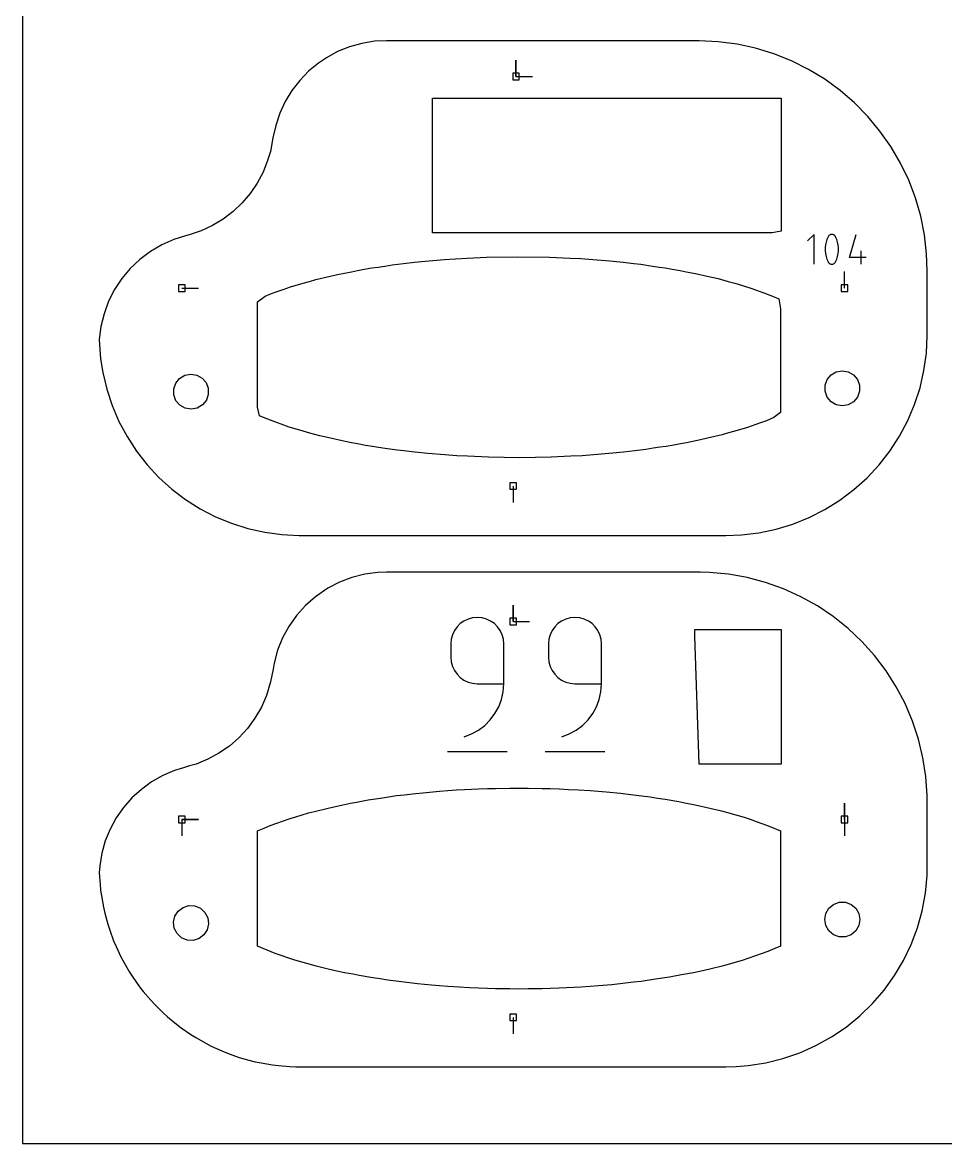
# Model space of a CAD drawing. Extents: x 0 to 400, y 0 to 400.
# Drawn here: x 0 to 80.2, y 0 to 97.4 of the extents above; entities that cross this region are included whole.
import ezdxf

# ---------------------------------------------------------------- set-up
doc = ezdxf.new("R2010")
doc.units = 0

msp = doc.modelspace()

# ---------------------------------------------------------------- linework, layer by layer
at = {"layer": 'annotation', "color": 1}
for p, q in [((42.899591, 92.733128), (42.899591, 94.161878)), ((42.899591, 92.733128), (42.899591, 94.161878)), ((42.899591, 94.161878), (42.899591, 92.733128)), ((42.899591, 92.733128), (44.328341, 92.733128)), ((68.807928, 79.013187), (68.231732, 78.436828)), ((68.807928, 76.421362), (68.807928, 79.013187)), ((70.152068, 78.949737), (70.103512, 78.911007)), ((70.206101, 78.979324), (70.152068, 78.949737)), ((70.264232, 78.999311), (70.206101, 78.979324)), ((70.32508, 79.009237), (70.264232, 78.999311)), ((70.387264, 79.008645), (70.32508, 79.009237)), ((70.449404, 78.997075), (70.387264, 79.008645)), ((70.51012, 78.974069), (70.449404, 78.997075)), ((70.533363, 78.961855), (70.51012, 78.974069)), ((70.51012, 78.974069), (70.51012, 78.974069)), ((70.555667, 78.947826), (70.533363, 78.961855)), ((70.576923, 78.932092), (70.555667, 78.947826)), ((70.597023, 78.914765), (70.576923, 78.932092)), ((71.89772, 76.997558), (72.472453, 79.013187)), ((69.804815, 78.08863), (69.779977, 77.840416)), ((69.854491, 78.333903), (69.804815, 78.08863)), ((69.929006, 78.574317), (69.854491, 78.333903)), ((70.028358, 78.807956), (69.929006, 78.574317)), ((70.061816, 78.863594), (70.028358, 78.807956)), ((70.028358, 78.807956), (70.028358, 78.807956)), ((70.103512, 78.911007), (70.061816, 78.863594)), ((70.61586, 78.895956), (70.597023, 78.914765)), ((70.633323, 78.875776), (70.61586, 78.895956)), ((70.649306, 78.854336), (70.633323, 78.875776)), ((70.6637, 78.831746), (70.649306, 78.854336)), ((70.676396, 78.808118), (70.6637, 78.831746)), ((70.77623, 78.573998), (70.676396, 78.808118)), ((70.676396, 78.808118), (70.676396, 78.808118)), ((70.851106, 78.333223), (70.77623, 78.573998)), ((70.901023, 78.087709), (70.851106, 78.333223)), ((70.925981, 77.839374), (70.901023, 78.087709)), ((69.779977, 77.840416), (69.779977, 77.591177)), ((69.779977, 77.591177), (69.804815, 77.34283)), ((69.804815, 77.34283), (69.854491, 77.097292)), ((69.854491, 77.097292), (69.929006, 76.856481)), ((70.77623, 76.856161), (70.851106, 77.096612)), ((70.851106, 77.096612), (70.901023, 77.341909)), ((70.901023, 77.341909), (70.925981, 77.590135)), ((70.925981, 77.590135), (70.925981, 77.839374)), ((73.336828, 76.997558), (71.89772, 76.997558)), ((72.905453, 76.421362), (72.905453, 77.572453)), ((69.929006, 76.856481), (70.028358, 76.622312)), ((70.028358, 76.622312), (70.028358, 76.622312)), ((70.028358, 76.622312), (70.041008, 76.598732)), ((70.041008, 76.598732), (70.055295, 76.576255)), ((70.055295, 76.576255), (70.07116, 76.55495)), ((70.07116, 76.55495), (70.088541, 76.534885)), ((70.088541, 76.534885), (70.10738, 76.516128)), ((70.10738, 76.516128), (70.127615, 76.498748)), ((70.127615, 76.498748), (70.149186, 76.482812)), ((70.149186, 76.482812), (70.172034, 76.46839)), ((70.172034, 76.46839), (70.196097, 76.455549)), ((70.196097, 76.455549), (70.196097, 76.455549)), ((70.196097, 76.455549), (70.256334, 76.433031)), ((70.256334, 76.433031), (70.318113, 76.421843)), ((70.318113, 76.421843), (70.380036, 76.42153)), ((70.380036, 76.42153), (70.440706, 76.431636)), ((70.440706, 76.431636), (70.498728, 76.451704)), ((70.498728, 76.451704), (70.552705, 76.481278)), ((70.552705, 76.481278), (70.601239, 76.519902)), ((70.601239, 76.519902), (70.642935, 76.56712)), ((70.642935, 76.56712), (70.676396, 76.622475)), ((70.676396, 76.622475), (70.77623, 76.856161)), ((70.676396, 76.622475), (70.676396, 76.622475)), ((71.456639, 74.342502), (71.456639, 75.771252)), ((13.866293, 74.342502), (15.295043, 74.342502)), ((42.661466, 57.142502), (42.661466, 55.713752)), ((42.661466, 45.367501), (42.661466, 46.796251)), ((42.661466, 45.367501), (42.661466, 46.796251)), ((42.661466, 46.796251), (42.661466, 45.367501)), ((37.77843, 44.904866), (37.551047, 44.583071)), ((38.056096, 45.182804), (37.77843, 44.904866)), ((38.377485, 45.410352), (38.056096, 45.182804)), ((38.736037, 45.580975), (38.377485, 45.410352)), ((39.125192, 45.68814), (38.736037, 45.580975)), ((39.538389, 45.725313), (39.125192, 45.68814)), ((39.952442, 45.68814), (39.538389, 45.725313)), ((39.538389, 45.725313), (39.538389, 45.725313)), ((40.342051, 45.580975), (39.952442, 45.68814)), ((40.700737, 45.410352), (40.342051, 45.580975)), ((41.022019, 45.182804), (40.700737, 45.410352)), ((41.299418, 44.904866), (41.022019, 45.182804)), ((41.526452, 44.583071), (41.299418, 44.904866)), ((42.661466, 45.367501), (44.090216, 45.367501)), ((46.270532, 44.904866), (46.04315, 44.583071)), ((46.548198, 45.182804), (46.270532, 44.904866)), ((46.869587, 45.410352), (46.548198, 45.182804)), ((47.228139, 45.580975), (46.869587, 45.410352)), ((47.617294, 45.68814), (47.228139, 45.580975)), ((48.030491, 45.725313), (47.617294, 45.68814)), ((48.444544, 45.68814), (48.030491, 45.725313)), ((48.030491, 45.725313), (48.030491, 45.725313)), ((48.834154, 45.580975), (48.444544, 45.68814)), ((49.19284, 45.410352), (48.834154, 45.580975)), ((49.514122, 45.182804), (49.19284, 45.410352)), ((49.79152, 44.904866), (49.514122, 45.182804)), ((50.018555, 44.583071), (49.79152, 44.904866)), ((37.380509, 44.223953), (37.273375, 43.834045)), ((37.551047, 44.583071), (37.380509, 44.223953)), ((41.696643, 44.223953), (41.526452, 44.583071)), ((41.803509, 43.834045), (41.696643, 44.223953)), ((45.872611, 44.223953), (45.765478, 43.834045)), ((46.04315, 44.583071), (45.872611, 44.223953)), ((50.188745, 44.223953), (50.018555, 44.583071)), ((50.295612, 43.834045), (50.188745, 44.223953)), ((37.273375, 43.834045), (37.236206, 43.41988)), ((37.236206, 43.41988), (37.236206, 42.267163)), ((41.840571, 43.41988), (41.803509, 43.834045)), ((41.840571, 39.96238), (41.840571, 43.41988)), ((41.840571, 43.41988), (41.840571, 43.41988)), ((45.765478, 43.834045), (45.728308, 43.41988)), ((45.728308, 43.41988), (45.728308, 42.267163)), ((50.332674, 43.41988), (50.295612, 43.834045)), ((50.332674, 39.96238), (50.332674, 43.41988)), ((50.332674, 43.41988), (50.332674, 43.41988)), ((37.236206, 42.267163), (37.236206, 42.267163)), ((37.236206, 42.267163), (37.273375, 41.853021)), ((45.728308, 42.267163), (45.728308, 42.267163)), ((45.728308, 42.267163), (45.765478, 41.853021)), ((37.273375, 41.853021), (37.380509, 41.463172)), ((37.380509, 41.463172), (37.551047, 41.10414)), ((37.551047, 41.10414), (37.77843, 40.782448)), ((45.765478, 41.853021), (45.872611, 41.463172)), ((45.872611, 41.463172), (46.04315, 41.10414)), ((46.04315, 41.10414), (46.270532, 40.782448)), ((37.77843, 40.782448), (38.056096, 40.504618)), ((38.056096, 40.504618), (38.377485, 40.277173)), ((38.377485, 40.277173), (38.736037, 40.106637)), ((38.736037, 40.106637), (39.125192, 39.999531)), ((39.125192, 39.999531), (39.538389, 39.96238)), ((39.538389, 39.96238), (41.840571, 39.96238)), ((41.7896, 39.263384), (41.840571, 39.96238)), ((46.270532, 40.782448), (46.548198, 40.504618)), ((46.548198, 40.504618), (46.869587, 40.277173)), ((46.869587, 40.277173), (47.228139, 40.106637)), ((47.228139, 40.106637), (47.617294, 39.999531)), ((47.617294, 39.999531), (48.030491, 39.96238)), ((48.030491, 39.96238), (50.332674, 39.96238)), ((50.281703, 39.263384), (50.332674, 39.96238)), ((41.640849, 38.591522), (41.7896, 39.263384)), ((50.132952, 38.591522), (50.281703, 39.263384)), ((41.400564, 37.955245), (41.640849, 38.591522)), ((49.892666, 37.955245), (50.132952, 38.591522)), ((40.670367, 36.823241), (41.074988, 37.363002)), ((41.074988, 37.363002), (41.400564, 37.955245)), ((49.16247, 36.823241), (49.567091, 37.363002)), ((49.567091, 37.363002), (49.892666, 37.955245)), ((39.648968, 35.934966), (40.192946, 36.344413)), ((40.192946, 36.344413), (40.670367, 36.823241)), ((48.14107, 35.934966), (48.685048, 36.344413)), ((48.685048, 36.344413), (49.16247, 36.823241)), ((38.386322, 35.358015), (39.044678, 35.60335)), ((38.386322, 35.358015), (38.386322, 35.358015)), ((39.044678, 35.60335), (39.648968, 35.934966)), ((46.878425, 35.358015), (47.536781, 35.60335)), ((46.878425, 35.358015), (46.878425, 35.358015)), ((47.536781, 35.60335), (48.14107, 35.934966)), ((36.948514, 34.062102), (42.132164, 34.062102)), ((45.440617, 34.062102), (50.624266, 34.062102)), ((71.456639, 28.167501), (71.456639, 29.596251)), ((71.456639, 28.167501), (71.456639, 29.596251)), ((71.456639, 29.596251), (71.456639, 28.167501)), ((13.866293, 28.167501), (15.295043, 28.167501)), ((13.866293, 28.167501), (15.295043, 28.167501)), ((15.295043, 28.167501), (13.866293, 28.167501)), ((13.866293, 28.167501), (13.866293, 26.738751)), ((71.456639, 28.167501), (71.456639, 26.738751)), ((42.661466, 10.9675), (42.661466, 9.53875))]:
    msp.add_line(p, q, dxfattribs=at)
at = {"layer": 'boundary', "color": 5}
for p, q in [((29.511715, 95.609759), (28.436251, 95.310073)), ((30.613872, 95.787618), (29.511715, 95.609759)), ((31.655431, 95.842503), (30.613872, 95.787618)), ((33.251721, 95.842503), (31.655431, 95.842503)), ((58.827617, 95.838944), (33.251721, 95.842503)), ((60.478323, 95.756427), (58.827617, 95.838944)), ((62.116576, 95.537878), (60.478323, 95.756427)), ((63.731186, 95.18479), (62.116576, 95.537878)), ((27.400911, 94.892296), (26.418621, 94.361644)), ((28.436251, 95.310073), (27.400911, 94.892296)), ((65.311122, 94.699575), (63.731186, 95.18479)), ((66.845594, 94.085544), (65.311122, 94.699575)), ((25.742471, 93.893367), (24.881066, 93.18499)), ((26.418621, 94.361644), (25.742471, 93.893367)), ((68.324119, 93.346894), (66.845594, 94.085544)), ((24.881066, 93.18499), (24.103949, 92.384861)), ((69.736597, 92.488676), (68.324119, 93.346894)), ((24.103949, 92.384861), (23.42084, 91.50294)), ((71.073378, 91.516747), (69.736597, 92.488676)), ((23.42084, 91.50294), (22.840296, 90.550236)), ((72.325331, 90.437744), (71.073378, 91.516747)), ((22.840296, 90.550236), (22.369589, 89.538622)), ((73.483908, 89.259041), (72.325331, 90.437744)), ((22.369589, 89.538622), (22.014616, 88.48072)), ((74.541179, 87.98871), (73.483908, 89.259041)), ((22.014616, 88.48072), (21.779832, 87.389735)), ((75.489955, 86.635372), (74.541179, 87.98871)), ((21.779832, 87.389735), (21.55214, 86.207062)), ((21.55214, 86.207062), (21.315269, 85.429418)), ((76.323724, 85.208325), (75.489955, 86.635372)), ((21.315269, 85.429418), (20.914234, 84.42124)), ((77.036804, 83.717298), (76.323724, 85.208325)), ((20.914234, 84.42124), (20.406187, 83.462469)), ((20.406187, 83.462469), (19.79711, 82.564427)), ((77.624317, 82.17248), (77.036804, 83.717298)), ((19.79711, 82.564427), (19.094186, 81.737715)), ((78.082253, 80.584421), (77.624317, 82.17248)), ((18.305699, 80.992099), (17.440955, 80.336382)), ((19.094186, 81.737715), (18.305699, 80.992099)), ((17.440955, 80.336382), (16.510146, 79.778315)), ((78.407485, 78.96397), (78.082253, 80.584421)), ((14.494926, 78.980269), (14.175651, 78.885232)), ((15.524262, 79.324489), (14.494926, 78.980269)), ((16.510146, 79.778315), (15.524262, 79.324489)), ((78.59779, 77.322198), (78.407485, 78.96397)), ((12.108615, 78.108204), (11.119654, 77.529436)), ((13.157332, 78.569983), (12.108615, 78.108204)), ((14.175651, 78.885232), (13.157332, 78.569983)), ((11.119654, 77.529436), (10.203456, 76.841291)), ((78.655433, 75.842504), (78.59779, 77.322198)), ((9.37206, 76.052822), (8.636396, 75.174404)), ((10.203456, 76.841291), (9.37206, 76.052822)), ((8.636396, 75.174404), (8.00613, 74.217592)), ((78.65349, 70.225438), (78.655433, 75.288068)), ((78.655433, 75.288068), (78.655433, 75.842504)), ((8.00613, 74.217592), (7.489548, 73.194976)), ((7.489548, 73.194976), (7.093426, 72.120008)), ((7.093426, 72.120008), (6.822956, 71.006827)), ((6.822956, 71.006827), (6.68169, 69.870077)), ((78.576176, 68.696522), (78.65349, 70.225438)), ((6.68169, 69.870077), (6.786225, 68.206967)), ((6.786225, 68.206967), (6.984212, 67.01747)), ((78.365525, 67.180226), (78.576176, 68.696522)), ((6.984212, 67.01747), (7.331288, 65.559626)), ((78.02315, 65.688155), (78.365525, 67.180226)), ((7.331288, 65.559626), (7.802568, 64.13471)), ((77.551677, 64.231731), (78.02315, 65.688155)), ((7.802568, 64.13471), (8.394318, 62.755395)), ((76.954711, 62.8221), (77.551677, 64.231731)), ((8.394318, 62.755395), (9.102189, 61.431848)), ((76.23683, 61.470054), (76.954711, 62.8221)), ((9.102189, 61.431848), (9.920963, 60.173824)), ((75.40352, 60.185939), (76.23683, 61.470054)), ((9.920963, 60.173824), (10.844631, 58.990596)), ((74.461175, 58.979584), (75.40352, 60.185939)), ((10.844631, 58.990596), (11.866383, 57.89089)), ((73.417003, 57.860222), (74.461175, 58.979584)), ((11.866383, 57.89089), (12.978711, 56.882813)), ((72.278998, 56.836419), (73.417003, 57.860222)), ((12.978711, 56.882813), (14.173414, 55.973797)), ((71.055869, 55.916009), (72.278998, 56.836419)), ((14.173414, 55.973797), (15.4417, 55.170545)), ((69.75699, 55.106038), (71.055869, 55.916009)), ((15.4417, 55.170545), (16.774228, 54.478986)), ((68.392302, 54.412702), (69.75699, 55.106038)), ((16.774228, 54.478986), (18.16118, 53.904216)), ((18.16118, 53.904216), (19.592343, 53.450479)), ((65.507696, 53.396222), (66.972243, 53.841306)), ((66.972243, 53.841306), (68.392302, 54.412702)), ((19.592343, 53.450479), (21.057177, 53.121122)), ((21.057177, 53.121122), (22.544885, 52.918579)), ((22.544885, 52.918579), (24.044511, 52.844342)), ((24.044511, 52.844342), (25.415513, 52.842502)), ((25.415513, 52.842502), (58.685671, 52.842502)), ((58.685671, 52.842502), (61.155431, 52.842502)), ((61.155431, 52.842502), (62.490216, 52.897613)), ((62.490216, 52.897613), (64.009863, 53.080853)), ((64.009863, 53.080853), (65.507696, 53.396222)), ((27.567197, 48.786216), (26.544119, 48.253697)), ((28.644921, 49.197291), (27.567197, 48.786216)), ((29.762924, 49.481417), (28.644921, 49.197291)), ((30.906298, 49.634792), (29.762924, 49.481417)), ((31.655431, 49.667502), (30.906298, 49.634792)), ((37.082815, 49.667502), (31.655431, 49.667502)), ((58.948148, 49.661451), (37.082815, 49.667502)), ((59.72258, 49.635477), (58.948148, 49.661451)), ((61.36788, 49.479151), (59.72258, 49.635477)), ((62.994645, 49.187493), (61.36788, 49.479151)), ((64.591775, 48.762494), (62.994645, 49.187493)), ((66.148351, 48.207055), (64.591775, 48.762494)), ((26.544119, 48.253697), (25.46221, 47.518818)), ((67.653741, 47.524971), (66.148351, 48.207055)), ((25.46221, 47.518818), (24.598858, 46.752854)), ((69.097666, 46.720905), (67.653741, 47.524971)), ((23.829555, 45.892488), (23.164559, 44.949199)), ((24.598858, 46.752854), (23.829555, 45.892488)), ((70.47026, 45.800346), (69.097666, 46.720905)), ((71.762143, 44.769584), (70.47026, 45.800346)), ((23.164559, 44.949199), (22.612736, 43.935568)), ((22.612736, 43.935568), (22.181437, 42.865108)), ((72.964498, 43.635657), (71.762143, 44.769584)), ((74.069108, 42.406317), (72.964498, 43.635657)), ((22.181437, 42.865108), (21.876406, 41.752106)), ((75.068382, 41.090012), (74.069108, 42.406317)), ((21.78354, 41.236159), (21.570114, 40.12396)), ((21.876406, 41.752106), (21.78354, 41.236159)), ((75.955623, 39.695569), (75.068382, 41.090012)), ((21.570114, 40.12396), (21.210079, 38.924478)), ((76.724646, 38.232678), (75.955623, 39.695569)), ((21.210079, 38.924478), (20.767078, 37.917204)), ((77.370237, 36.71128), (76.724646, 38.232678)), ((20.767078, 37.917204), (20.216087, 36.964702)), ((19.563784, 36.078504), (18.81806, 35.269345)), ((20.216087, 36.964702), (19.563784, 36.078504)), ((77.887985, 35.141765), (77.370237, 36.71128)), ((18.81806, 35.269345), (17.987942, 34.547016)), ((78.27436, 33.534854), (77.887985, 35.141765)), ((17.987942, 34.547016), (17.083487, 33.920272)), ((16.115652, 33.396696), (15.096147, 32.982628)), ((17.083487, 33.920272), (16.115652, 33.396696)), ((78.526714, 31.901527), (78.27436, 33.534854)), ((13.213316, 32.414598), (12.196589, 31.976645)), ((13.992349, 32.65392), (13.213316, 32.414598)), ((14.527313, 32.81481), (13.992349, 32.65392)), ((15.096147, 32.982628), (14.527313, 32.81481)), ((11.234502, 31.428972), (10.338848, 30.77829)), ((12.196589, 31.976645), (11.234502, 31.428972)), ((78.643327, 30.25294), (78.526714, 31.901527)), ((10.338848, 30.77829), (9.52061, 30.032574)), ((78.655433, 29.667502), (78.643327, 30.25294)), ((9.52061, 30.032574), (8.789818, 29.200966)), ((78.655433, 27.782421), (78.655433, 29.667502)), ((8.155433, 28.293657), (7.625241, 27.321771)), ((8.789818, 29.200966), (8.155433, 28.293657)), ((7.625241, 27.321771), (7.205734, 26.297221)), ((78.655433, 24.167502), (78.655433, 27.782421)), ((7.205734, 26.297221), (6.902061, 25.232567)), ((6.902061, 25.232567), (6.717944, 24.140861)), ((6.717944, 24.140861), (6.6675, 23.517841)), ((6.6675, 23.517841), (6.744611, 22.552768)), ((78.627882, 23.289771), (78.655433, 24.167502)), ((6.744611, 22.552768), (6.786225, 22.031965)), ((78.483114, 21.75565), (78.627882, 23.289771)), ((6.786225, 22.031965), (6.872007, 21.516593)), ((6.872007, 21.516593), (7.037179, 20.532253)), ((78.203901, 20.240199), (78.483114, 21.75565)), ((7.037179, 20.532253), (7.166508, 20.026051)), ((7.166508, 20.026051), (7.419593, 19.052889)), ((77.792411, 18.755177), (78.203901, 20.240199)), ((7.419593, 19.052889), (7.591533, 18.559529)), ((7.591533, 18.559529), (7.929631, 17.612543)), ((77.251829, 17.312108), (77.792411, 18.755177)), ((7.929631, 17.612543), (8.142934, 17.135605)), ((8.142934, 17.135605), (8.563404, 16.222206)), ((76.586347, 15.922189), (77.251829, 17.312108)), ((8.563404, 16.222206), (8.816521, 15.76515)), ((8.816521, 15.76515), (9.316069, 14.892487)), ((75.801122, 14.596208), (76.586347, 15.922189)), ((9.316069, 14.892487), (9.60716, 14.458629)), ((9.60716, 14.458629), (10.181885, 13.633531)), ((74.902253, 13.344454), (75.801122, 14.596208)), ((10.181885, 13.633531), (10.508843, 13.226019)), ((10.508843, 13.226019), (11.15424, 12.454944)), ((73.896703, 12.176641), (74.902253, 13.344454)), ((11.15424, 12.454944), (11.51469, 12.076735)), ((11.51469, 12.076735), (12.225707, 11.365717)), ((72.792277, 11.101835), (73.896703, 12.176641)), ((12.225707, 11.365717), (12.617038, 11.019555)), ((12.617038, 11.019555), (13.388112, 10.374159)), ((71.597535, 10.128374), (72.792277, 11.101835)), ((13.388112, 10.374159), (13.80748, 10.062555)), ((13.80748, 10.062555), (14.63258, 9.487832)), ((70.321753, 9.263815), (71.597535, 10.128374)), ((14.63258, 9.487832), (15.076945, 9.213046)), ((15.076945, 9.213046), (15.949607, 8.713495)), ((68.97483, 8.514871), (70.321753, 9.263815)), ((15.949607, 8.713495), (16.415745, 8.477523)), ((16.415745, 8.477523), (17.329144, 8.057052)), ((17.329144, 8.057052), (17.813671, 7.861603)), ((17.813671, 7.861603), (18.760656, 7.523505)), ((66.109814, 7.386133), (67.567209, 7.887352)), ((67.567209, 7.887352), (68.97483, 8.514871)), ((18.760656, 7.523505), (19.260058, 7.369999)), ((19.260058, 7.369999), (20.233221, 7.116919)), ((20.233221, 7.116919), (20.743876, 7.006469)), ((20.743876, 7.006469), (21.735596, 6.840387)), ((21.735596, 6.840387), (22.253796, 6.773796)), ((63.091224, 6.777145), (64.61395, 7.015103)), ((64.61395, 7.015103), (66.109814, 7.386133)), ((22.253796, 6.773796), (23.256315, 6.696011)), ((23.256315, 6.696011), (23.778304, 6.673759)), ((23.778304, 6.673759), (28.439707, 6.6675)), ((28.439707, 6.6675), (52.758252, 6.6675)), ((52.758252, 6.6675), (61.155431, 6.6675)), ((61.155431, 6.6675), (62.033162, 6.695051)), ((62.033162, 6.695051), (63.091224, 6.777145))]:
    msp.add_line(p, q, dxfattribs=at)
at = {"layer": 'frame', "color": 5}
for p, q in [((0, 400), (0, 0)), ((0, 0), (400, 0))]:
    msp.add_line(p, q, dxfattribs=at)
at = {"layer": 'hole', "color": 5}
for p, q in [((43.185341, 93.018878), (42.613841, 93.018878)), ((42.613841, 93.018878), (42.613841, 92.447378)), ((43.185341, 92.447378), (43.185341, 93.018878)), ((42.613841, 92.447378), (43.185341, 92.447378)), ((35.655434, 86.858764), (35.655434, 90.842505)), ((35.655434, 90.842505), (56.080421, 90.842505)), ((56.080421, 90.842505), (58.45543, 90.842505)), ((58.45543, 90.842505), (65.174177, 90.842506)), ((65.174177, 90.842506), (65.95543, 90.842505)), ((65.95543, 90.842505), (65.95543, 79.287719)), ((35.655433, 79.142505), (35.655434, 86.858764)), ((56.080421, 79.142505), (35.655433, 79.142505)), ((58.45543, 79.142505), (56.080421, 79.142505)), ((65.174177, 79.142505), (58.45543, 79.142505)), ((65.95543, 79.287719), (65.174177, 79.142505)), ((38.658888, 76.949105), (40.352075, 77.028402)), ((40.352075, 77.028402), (43.075099, 77.07344)), ((43.075099, 77.07344), (45.8066, 77.033476)), ((45.8066, 77.033476), (47.609701, 76.951376)), ((29.710065, 75.97563), (30.377491, 76.088999)), ((30.377491, 76.088999), (30.9083, 76.167969)), ((30.9083, 76.167969), (31.497318, 76.255598)), ((31.497318, 76.255598), (32.137168, 76.350787)), ((32.137168, 76.350787), (33.115144, 76.475071)), ((33.115144, 76.475071), (34.070518, 76.582603)), ((34.070518, 76.582603), (34.993376, 76.686475)), ((34.993376, 76.686475), (36.694422, 76.823794)), ((36.694422, 76.823794), (37.65347, 76.899258)), ((37.65347, 76.899258), (38.658888, 76.949105)), ((47.609701, 76.951376), (48.55019, 76.907345)), ((48.55019, 76.907345), (49.593109, 76.826148)), ((49.593109, 76.826148), (51.046104, 76.711819)), ((51.046104, 76.711819), (52.208717, 76.58686)), ((52.208717, 76.58686), (53.155736, 76.480226)), ((53.155736, 76.480226), (53.755792, 76.412661)), ((53.755792, 76.412661), (54.777528, 76.261785)), ((54.777528, 76.261785), (55.364149, 76.174513)), ((55.364149, 76.174513), (55.877733, 76.098105)), ((55.877733, 76.098105), (56.487656, 75.998019)), ((56.487656, 75.998019), (57.180904, 75.867454)), ((24.943469, 74.921587), (25.489947, 75.077333)), ((25.489947, 75.077333), (26.762933, 75.376934)), ((26.762933, 75.376934), (27.39155, 75.523649)), ((27.39155, 75.523649), (28.612915, 75.768909)), ((28.612915, 75.768909), (29.112803, 75.863095)), ((29.112803, 75.863095), (29.710065, 75.97563)), ((57.180904, 75.867454), (57.700609, 75.769576)), ((57.700609, 75.769576), (58.513963, 75.616389)), ((58.513963, 75.616389), (59.532452, 75.382084)), ((59.532452, 75.382084), (60.4739, 75.162356)), ((60.4739, 75.162356), (61.346824, 74.929242)), ((14.152043, 74.628252), (13.580543, 74.628252)), ((13.580543, 74.628252), (13.580543, 74.056752)), ((13.580543, 74.056752), (14.152043, 74.056752)), ((14.152043, 74.056752), (14.152043, 74.628252)), ((22.154397, 74.041962), (22.657491, 74.216602)), ((22.657491, 74.216602), (23.301522, 74.440167)), ((23.301522, 74.440167), (24.406177, 74.76846)), ((24.406177, 74.76846), (24.943469, 74.921587)), ((61.346824, 74.929242), (61.910656, 74.768471)), ((61.910656, 74.768471), (62.602878, 74.571087)), ((62.602878, 74.571087), (63.410637, 74.3028)), ((63.410637, 74.3028), (63.939695, 74.119146)), ((63.939695, 74.119146), (64.454411, 73.940471)), ((71.742389, 74.628252), (71.170889, 74.628252)), ((71.170889, 74.628252), (71.170889, 74.056752)), ((71.170889, 74.056752), (71.742389, 74.056752)), ((71.742389, 74.056752), (71.742389, 74.628252)), ((20.435743, 73.140828), (21.109464, 73.634678)), ((20.435743, 72.539097), (20.435743, 73.140828)), ((21.109464, 73.634678), (21.639568, 73.859511)), ((21.639568, 73.859511), (22.154397, 74.041962)), ((64.454411, 73.940471), (65.206781, 73.634759)), ((65.206781, 73.634759), (65.737752, 73.409558)), ((65.737752, 73.409558), (65.880693, 72.538873)), ((20.435743, 71.808174), (20.435743, 72.539097)), ((65.880693, 72.538873), (65.880693, 71.928843)), ((20.435743, 70.618629), (20.435743, 71.808174)), ((65.880693, 71.928843), (65.880693, 68.691935)), ((20.435743, 69.989017), (20.435743, 70.618629)), ((20.435743, 69.386657), (20.435743, 69.989017)), ((20.435743, 68.752295), (20.435743, 69.386657)), ((20.435743, 67.994535), (20.435743, 68.752295)), ((65.880693, 68.691935), (65.880693, 67.692064)), ((20.435743, 67.480471), (20.435743, 67.994535)), ((20.435743, 66.856657), (20.435743, 67.480471)), ((65.880693, 67.692064), (65.880693, 64.800068)), ((13.323854, 66.081656), (13.656966, 66.492506)), ((13.656966, 66.492506), (14.110503, 66.764648)), ((14.110503, 66.764648), (14.62977, 66.865257)), ((14.62977, 66.865257), (15.152133, 66.782202)), ((15.152133, 66.782202), (15.614582, 66.525497)), ((15.614582, 66.525497), (15.961346, 66.126105)), ((20.435743, 66.172916), (20.435743, 66.856657)), ((69.766009, 65.903319), (69.947157, 66.401006)), ((69.947157, 66.401006), (70.287592, 66.806723)), ((70.287592, 66.806723), (70.74626, 67.071536)), ((70.74626, 67.071536), (71.267842, 67.163506)), ((71.267842, 67.163506), (71.789425, 67.071536)), ((71.789425, 67.071536), (72.248093, 66.806723)), ((72.248093, 66.806723), (72.588532, 66.401006)), ((72.588532, 66.401006), (72.769676, 65.903319)), ((13.151354, 65.581654), (13.323854, 66.081656)), ((13.160266, 65.052807), (13.151354, 65.581654)), ((15.961346, 66.126105), (16.1506, 65.632199)), ((16.1506, 65.632199), (16.159512, 65.103353)), ((20.435743, 65.651914), (20.435743, 66.172916)), ((20.435743, 64.796171), (20.435743, 65.651914)), ((69.766009, 65.373692), (69.766009, 65.903319)), ((69.947157, 64.876006), (69.766009, 65.373692)), ((72.769676, 65.373692), (72.588532, 64.876006)), ((72.769676, 65.903319), (72.769676, 65.373692)), ((13.349517, 64.558901), (13.160266, 65.052807)), ((13.696284, 64.15951), (13.349517, 64.558901)), ((15.987009, 64.60335), (15.6539, 64.192501)), ((16.159512, 65.103353), (15.987009, 64.60335)), ((20.435743, 63.988003), (20.435743, 64.796171)), ((65.880693, 64.800068), (65.880693, 64.134935)), ((70.287592, 64.470288), (69.947157, 64.876006)), ((70.74626, 64.205474), (70.287592, 64.470288)), ((72.248093, 64.470288), (71.789425, 64.205474)), ((72.588532, 64.876006), (72.248093, 64.470288)), ((14.158733, 63.902804), (13.696284, 64.15951)), ((14.681095, 63.819748), (14.158733, 63.902804)), ((15.200362, 63.920358), (14.681095, 63.819748)), ((15.6539, 64.192501), (15.200362, 63.920358)), ((20.608869, 63.253113), (20.435743, 63.988003)), ((65.880693, 63.534235), (65.32433, 63.090572)), ((65.880693, 64.134935), (65.880693, 63.534235)), ((71.267842, 64.113506), (70.74626, 64.205474)), ((71.789425, 64.205474), (71.267842, 64.113506)), ((21.109464, 63.040797), (20.608869, 63.253113)), ((21.935025, 62.709664), (21.109464, 63.040797)), ((22.717488, 62.438046), (21.935025, 62.709664)), ((23.199889, 62.270588), (22.717488, 62.438046)), ((63.658911, 62.45886), (63.016723, 62.235935)), ((64.162163, 62.633554), (63.658911, 62.45886)), ((64.676851, 62.815958), (64.162163, 62.633554)), ((65.32433, 63.090572), (64.676851, 62.815958)), ((23.713553, 62.104416), (23.199889, 62.270588)), ((24.406177, 61.907017), (23.713553, 62.104416)), ((24.971966, 61.745767), (24.406177, 61.907017)), ((25.843548, 61.513121), (24.971966, 61.745767)), ((26.78633, 61.293077), (25.843548, 61.513121)), ((60.827616, 61.598183), (59.554498, 61.298537)), ((61.375166, 61.754314), (60.827616, 61.598183)), ((61.910656, 61.907004), (61.375166, 61.754314)), ((63.016723, 62.235935), (61.910656, 61.907004)), ((27.802718, 61.059223), (26.78633, 61.293077)), ((28.607856, 60.907521), (27.802718, 61.059223)), ((29.130927, 60.808963), (28.607856, 60.907521)), ((29.828945, 60.677445), (29.130927, 60.808963)), ((30.432576, 60.57828), (29.828945, 60.677445)), ((30.945615, 60.501955), (30.432576, 60.57828)), ((31.52675, 60.415499), (30.945615, 60.501955)), ((32.559695, 60.262921), (31.52675, 60.415499)), ((54.831679, 60.421747), (54.185634, 60.325633)), ((55.414335, 60.508428), (54.831679, 60.421747)), ((55.945292, 60.587418), (55.414335, 60.508428)), ((56.616033, 60.701636), (55.945292, 60.587418)), ((57.208647, 60.813245), (56.616033, 60.701636)), ((57.71274, 60.908185), (57.208647, 60.813245)), ((58.927224, 61.152135), (57.71274, 60.908185)), ((59.554498, 61.298537), (58.927224, 61.152135)), ((33.144373, 60.197113), (32.559695, 60.262921)), ((34.100149, 60.089537), (33.144373, 60.197113)), ((35.247111, 59.965563), (34.100149, 60.089537)), ((36.712333, 59.85027), (35.247111, 59.965563)), ((37.766608, 59.768159), (36.712333, 59.85027)), ((38.687103, 59.725048), (37.766608, 59.768159)), ((40.509847, 59.642024), (38.687103, 59.725048)), ((43.242315, 59.603014), (40.509847, 59.642024)), ((45.964373, 59.647069), (43.242315, 59.603014)), ((47.679107, 59.727348), (45.964373, 59.647069)), ((48.663911, 59.776211), (47.679107, 59.727348)), ((49.635418, 59.852655), (48.663911, 59.776211)), ((51.323751, 59.988968), (49.635418, 59.852655)), ((52.255081, 60.093835), (51.323751, 59.988968)), ((53.218486, 60.202313), (52.255081, 60.093835)), ((54.185634, 60.325633), (53.218486, 60.202313)), ((42.947216, 57.428252), (42.375716, 57.428252)), ((42.375716, 57.428252), (42.375716, 56.856752)), ((42.375716, 56.856752), (42.947216, 56.856752)), ((42.947216, 56.856752), (42.947216, 57.428252)), ((42.947216, 45.653251), (42.375716, 45.653251)), ((42.375716, 45.653251), (42.375716, 45.081751)), ((42.375716, 45.081751), (42.947216, 45.081751)), ((42.947216, 45.081751), (42.947216, 45.653251)), ((58.45543, 44.106994), (58.45543, 44.667504)), ((58.45543, 44.667504), (65.95543, 44.667504)), ((58.814731, 32.967503), (58.45543, 44.106994)), ((65.95543, 44.667504), (65.95543, 34.855277)), ((65.95543, 34.855277), (65.95543, 32.967503)), ((65.95543, 32.967503), (58.814731, 32.967503)), ((31.293646, 30.050295), (32.529484, 30.234151)), ((32.529484, 30.234151), (33.218406, 30.311692)), ((33.218406, 30.311692), (33.906348, 30.389123)), ((33.906348, 30.389123), (35.095896, 30.523012)), ((35.095896, 30.523012), (36.266954, 30.615157)), ((36.266954, 30.615157), (36.969539, 30.670441)), ((36.969539, 30.670441), (37.740072, 30.731071)), ((37.740072, 30.731071), (38.413184, 30.762596)), ((38.413184, 30.762596), (39.653589, 30.820688)), ((39.653589, 30.820688), (40.435763, 30.85732)), ((40.435763, 30.85732), (41.128335, 30.868109)), ((41.128335, 30.868109), (42.369304, 30.887442)), ((42.369304, 30.887442), (43.158723, 30.899741)), ((43.158723, 30.899741), (43.94785, 30.887442)), ((43.94785, 30.887442), (45.188358, 30.868109)), ((45.188358, 30.868109), (45.880674, 30.85732)), ((45.880674, 30.85732), (46.663141, 30.820688)), ((46.663141, 30.820688), (47.459082, 30.783426)), ((47.459082, 30.783426), (48.335518, 30.742394)), ((48.335518, 30.742394), (49.347907, 30.670441)), ((49.347907, 30.670441), (50.050494, 30.615157)), ((50.050494, 30.615157), (50.738929, 30.560987)), ((50.738929, 30.560987), (51.982653, 30.437313)), ((51.982653, 30.437313), (52.658457, 30.361218)), ((52.658457, 30.361218), (53.358074, 30.282442)), ((53.358074, 30.282442), (54.555053, 30.11988)), ((26.576226, 29.158356), (27.330913, 29.334496)), ((27.330913, 29.334496), (27.98467, 29.475533)), ((27.98467, 29.475533), (28.521616, 29.576704)), ((28.521616, 29.576704), (29.035696, 29.673565)), ((29.035696, 29.673565), (30.065082, 29.867522)), ((30.065082, 29.867522), (30.682812, 29.959422)), ((30.682812, 29.959422), (31.293646, 30.050295)), ((54.555053, 30.11988), (55.202119, 30.023617)), ((55.202119, 30.023617), (55.860799, 29.925624)), ((55.860799, 29.925624), (57.054779, 29.716206)), ((57.054779, 29.716206), (57.574536, 29.618317)), ((57.574536, 29.618317), (58.332665, 29.475533)), ((58.332665, 29.475533), (58.987506, 29.334269)), ((58.987506, 29.334269), (59.741219, 29.158357)), ((14.152043, 28.453251), (13.580543, 28.453251)), ((13.580543, 28.453251), (13.580543, 27.881751)), ((14.152043, 27.881751), (14.152043, 28.453251)), ((23.261552, 28.251289), (23.755543, 28.40803)), ((23.755543, 28.40803), (24.878725, 28.728134)), ((24.878725, 28.728134), (25.373982, 28.869282)), ((25.373982, 28.869282), (26.576226, 29.158356)), ((59.741219, 29.158357), (60.779184, 28.916103)), ((60.779184, 28.916103), (61.29139, 28.770048)), ((61.29139, 28.770048), (62.22602, 28.503545)), ((62.22602, 28.503545), (62.726061, 28.360961)), ((62.726061, 28.360961), (63.246773, 28.18468)), ((71.742389, 28.453251), (71.170889, 28.453251)), ((71.170889, 28.453251), (71.170889, 27.881751)), ((71.742389, 27.881751), (71.742389, 28.453251)), ((13.580543, 27.881751), (14.152043, 27.881751)), ((20.435743, 27.173931), (21.024373, 27.423587)), ((21.024373, 27.423587), (21.522988, 27.635064)), ((21.522988, 27.635064), (22.100657, 27.848305)), ((22.100657, 27.848305), (22.595578, 28.020109)), ((22.595578, 28.020109), (23.261552, 28.251289)), ((63.246773, 28.18468), (63.787446, 27.996994)), ((63.787446, 27.996994), (64.356909, 27.799317)), ((64.356909, 27.799317), (65.049753, 27.526357)), ((65.049753, 27.526357), (65.880693, 27.173931)), ((71.170889, 27.881751), (71.742389, 27.881751)), ((20.435743, 26.466377), (20.435743, 27.173931)), ((20.435743, 25.70127), (20.435743, 26.466377)), ((65.880693, 27.173931), (65.880693, 26.466317)), ((65.880693, 26.466317), (65.880693, 25.880011)), ((20.435743, 25.077678), (20.435743, 25.70127)), ((65.880693, 25.880011), (65.880693, 24.841544)), ((20.435743, 24.56351), (20.435743, 25.077678)), ((20.435743, 24.025938), (20.435743, 24.56351)), ((65.880693, 24.841544), (65.880693, 23.423745)), ((20.435743, 23.467199), (20.435743, 24.025938)), ((20.435743, 20.387515), (20.435743, 23.467199)), ((65.880693, 23.423745), (65.880693, 20.024185)), ((13.538065, 20.198601), (13.958106, 20.518582)), ((13.958106, 20.518582), (14.462254, 20.675601)), ((14.462254, 20.675601), (14.989706, 20.650722)), ((14.989706, 20.650722), (15.476837, 20.446946)), ((70.099628, 20.443756), (70.505344, 20.784193)), ((70.505344, 20.784193), (71.003029, 20.965336)), ((71.003029, 20.965336), (71.532656, 20.965336)), ((71.532656, 20.965336), (72.030342, 20.784193)), ((72.030342, 20.784193), (72.436061, 20.443756)), ((13.136701, 19.239137), (13.252789, 19.754255)), ((13.252789, 19.754255), (13.538065, 20.198601)), ((15.476837, 20.446946), (15.864895, 20.088848)), ((15.864895, 20.088848), (16.107078, 19.619623)), ((16.107078, 19.619623), (16.174165, 19.095865)), ((20.435743, 19.878592), (20.435743, 20.387515)), ((20.435743, 19.360768), (20.435743, 19.878592)), ((65.880693, 20.024185), (65.880693, 18.625211)), ((69.742844, 19.463504), (69.834814, 19.985084)), ((69.834814, 19.985084), (70.099628, 20.443756)), ((72.436061, 20.443756), (72.700876, 19.985084)), ((72.700876, 19.985084), (72.792845, 19.463504)), ((13.203788, 18.71538), (13.136701, 19.239137)), ((13.44597, 18.246155), (13.203788, 18.71538)), ((16.058076, 18.580749), (15.772801, 18.136402)), ((16.174165, 19.095865), (16.058076, 18.580749)), ((20.435743, 18.85201), (20.435743, 19.360768)), ((20.435743, 18.330673), (20.435743, 18.85201)), ((65.880693, 18.625211), (65.880693, 17.857698)), ((69.834814, 18.941924), (69.742844, 19.463504)), ((70.099628, 18.483253), (69.834814, 18.941924)), ((72.700876, 18.941924), (72.436062, 18.483253)), ((72.792845, 19.463504), (72.700876, 18.941924)), ((13.834029, 17.888058), (13.44597, 18.246155)), ((14.321158, 17.684281), (13.834029, 17.888058)), ((14.84861, 17.659402), (14.321158, 17.684281)), ((15.35276, 17.816422), (14.84861, 17.659402)), ((15.772801, 18.136402), (15.35276, 17.816422)), ((20.435743, 17.15154), (20.435743, 18.330673)), ((65.880693, 17.857698), (65.880693, 17.15154)), ((70.505344, 18.142816), (70.099628, 18.483253)), ((71.003029, 17.961671), (70.505344, 18.142816)), ((71.532656, 17.961671), (71.003029, 17.961671)), ((72.030342, 18.142816), (71.532656, 17.961671)), ((72.436062, 18.483253), (72.030342, 18.142816)), ((21.266543, 16.799173), (20.435743, 17.15154)), ((21.962387, 16.525163), (21.266543, 16.799173)), ((64.793393, 16.690384), (64.216448, 16.477394)), ((65.394693, 16.945413), (64.793393, 16.690384)), ((65.880693, 17.15154), (65.394693, 16.945413)), ((22.494464, 16.340462), (21.962387, 16.525163)), ((23.065444, 16.142257), (22.494464, 16.340462)), ((23.590376, 15.964518), (23.065444, 16.142257)), ((24.090609, 15.821954), (23.590376, 15.964518)), ((25.026512, 15.55522), (24.090609, 15.821954)), ((61.438372, 15.597334), (60.943854, 15.456326)), ((62.560892, 15.917413), (61.438372, 15.597334)), ((63.056211, 16.074642), (62.560892, 15.917413)), ((63.720836, 16.305355), (63.056211, 16.074642)), ((64.216448, 16.477394), (63.720836, 16.305355)), ((25.538266, 15.409371), (25.026512, 15.55522)), ((26.576226, 15.167116), (25.538266, 15.409371)), ((27.330913, 14.990974), (26.576226, 15.167116)), ((27.982181, 14.850407), (27.330913, 14.990974)), ((28.7391, 14.707789), (27.982181, 14.850407)), ((29.262219, 14.609225), (28.7391, 14.707789)), ((57.288086, 14.653207), (56.251354, 14.457951)), ((57.802047, 14.750003), (57.288086, 14.653207)), ((58.335156, 14.850407), (57.802047, 14.750003)), ((58.987506, 14.991202), (58.335156, 14.850407)), ((59.741219, 15.167115), (58.987506, 14.991202)), ((60.943854, 15.456326), (59.741219, 15.167115)), ((30.45113, 14.400518), (29.262219, 14.609225)), ((31.105115, 14.303225), (30.45113, 14.400518)), ((31.761606, 14.205557), (31.105115, 14.303225)), ((32.946092, 14.044428), (31.761606, 14.205557)), ((33.652157, 13.964958), (32.946092, 14.044428)), ((34.334701, 13.888135), (33.652157, 13.964958)), ((35.563712, 13.76565), (34.334701, 13.888135)), ((36.257874, 13.711028), (35.563712, 13.76565)), ((36.969585, 13.655027), (36.257874, 13.711028)), ((37.976334, 13.583336), (36.969585, 13.655027)), ((49.34786, 13.655027), (48.577373, 13.594401)), ((50.059573, 13.711028), (49.34786, 13.655027)), ((51.221553, 13.802459), (50.059573, 13.711028)), ((52.414525, 13.936786), (51.221553, 13.802459)), ((53.108442, 14.01492), (52.414525, 13.936786)), ((53.786953, 14.09132), (53.108442, 14.01492)), ((55.030255, 14.276287), (53.786953, 14.09132)), ((55.638166, 14.366726), (55.030255, 14.276287)), ((56.251354, 14.457951), (55.638166, 14.366726)), ((38.84814, 13.542504), (37.976334, 13.583336)), ((39.653604, 13.50478), (38.84814, 13.542504)), ((40.435763, 13.468149), (39.653604, 13.50478)), ((41.128326, 13.457617), (40.435763, 13.468149)), ((42.369304, 13.438745), (41.128326, 13.457617)), ((43.158723, 13.426741), (42.369304, 13.438745)), ((43.947849, 13.438745), (43.158723, 13.426741)), ((45.188367, 13.457617), (43.947849, 13.438745)), ((45.880674, 13.468149), (45.188367, 13.457617)), ((46.663126, 13.50478), (45.880674, 13.468149)), ((47.919316, 13.563592), (46.663126, 13.50478)), ((48.577373, 13.594401), (47.919316, 13.563592)), ((42.947216, 11.25325), (42.375716, 11.25325)), ((42.375716, 11.25325), (42.375716, 10.68175)), ((42.947216, 10.68175), (42.947216, 11.25325)), ((42.375716, 10.68175), (42.947216, 10.68175))]:
    msp.add_line(p, q, dxfattribs=at)

doc.saveas('drawing.dxf')
